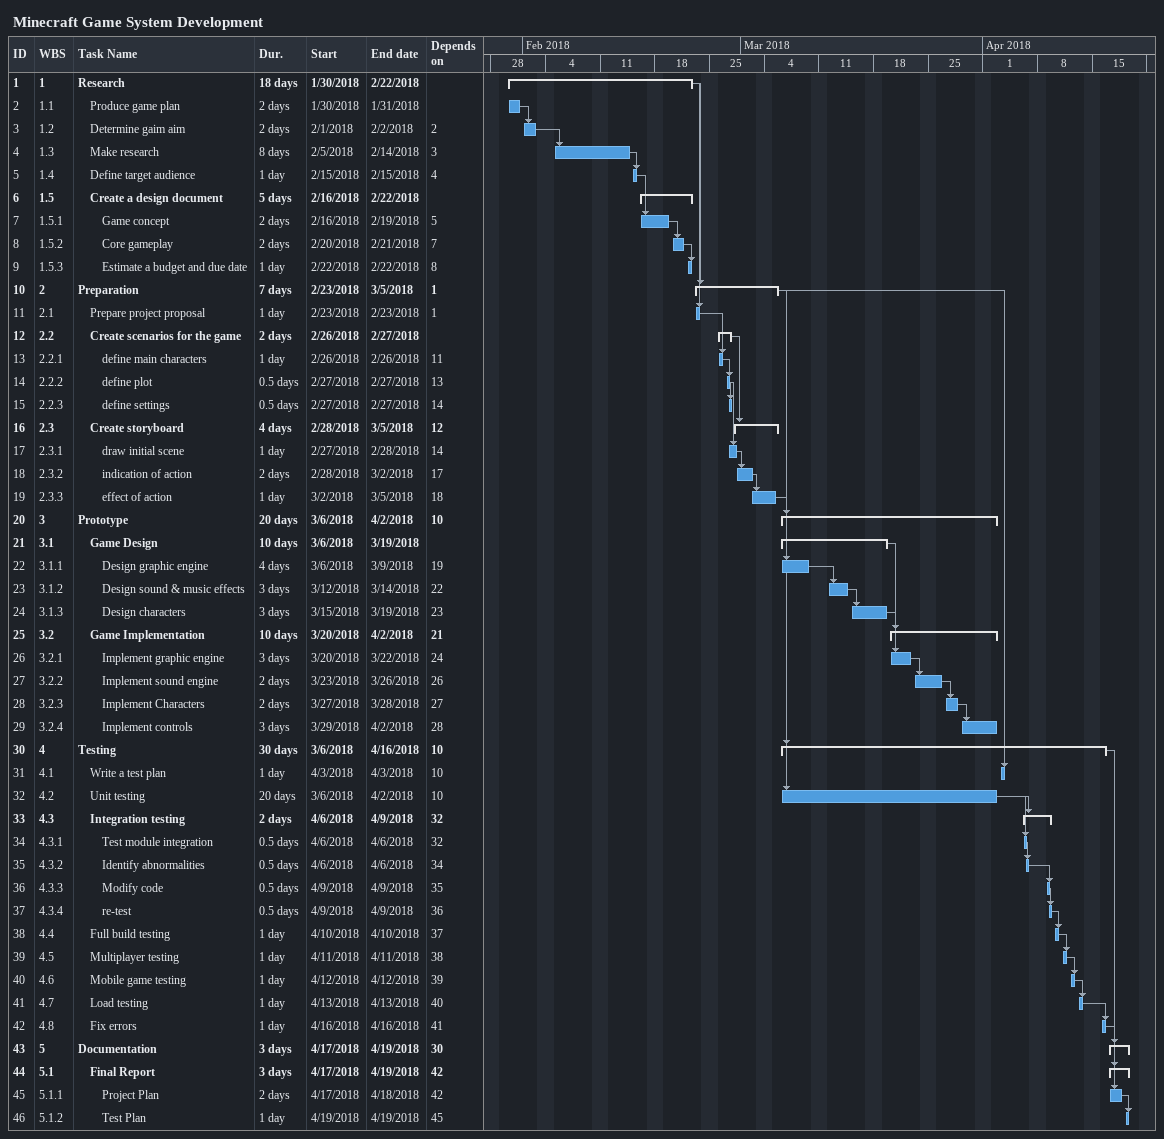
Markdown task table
Minecraft Game System Development

| ID | WBS | Task | Duration | Start | Finish | Predecessors |
|---|---|---|---|---|---|---|
| 1 | 1 | **Research** | 18d | 2018-01-30 | 2018-02-22 |  |
| 2 | 1.1 | Produce game plan | 2d | 2018-01-30 | 2018-01-31 |  |
| 3 | 1.2 | Determine gaim aim | 2d | 2018-02-01 | 2018-02-02 | 2 |
| 4 | 1.3 | Make research | 8d | 2018-02-05 | 2018-02-14 | 3 |
| 5 | 1.4 | Define target audience | 1d | 2018-02-15 | 2018-02-15 | 4 |
| 6 | 1.5 | **Create a design document** | 5d | 2018-02-16 | 2018-02-22 |  |
| 7 | 1.5.1 | Game concept | 2d | 2018-02-16 | 2018-02-19 | 5 |
| 8 | 1.5.2 | Core gameplay | 2d | 2018-02-20 | 2018-02-21 | 7 |
| 9 | 1.5.3 | Estimate a budget and due date | 1d | 2018-02-22 | 2018-02-22 | 8 |
| 10 | 2 | **Preparation** | 7d | 2018-02-23 | 2018-03-05 | 1 |
| 11 | 2.1 | Prepare project proposal | 1d | 2018-02-23 | 2018-02-23 | 1 |
| 12 | 2.2 | **Create scenarios for the game** | 2d | 2018-02-26 | 2018-02-27 |  |
| 13 | 2.2.1 | define main characters | 1d | 2018-02-26 | 2018-02-26 | 11 |
| 14 | 2.2.2 | define plot | 0.5d | 2018-02-27 | 2018-02-27 | 13 |
| 15 | 2.2.3 | define settings | 0.5d | 2018-02-27 | 2018-02-27 | 14 |
| 16 | 2.3 | **Create storyboard** | 4d | 2018-02-28 | 2018-03-05 | 12 |
| 17 | 2.3.1 | draw initial scene | 1d | 2018-02-27 | 2018-02-28 | 14 |
| 18 | 2.3.2 | indication of action | 2d | 2018-02-28 | 2018-03-02 | 17 |
| 19 | 2.3.3 | effect of action | 1d | 2018-03-02 | 2018-03-05 | 18 |
| 20 | 3 | **Prototype** | 20d | 2018-03-06 | 2018-04-02 | 10 |
| 21 | 3.1 | **Game Design** | 10d | 2018-03-06 | 2018-03-19 |  |
| 22 | 3.1.1 | Design graphic engine | 4d | 2018-03-06 | 2018-03-09 | 19 |
| 23 | 3.1.2 | Design sound & music effects | 3d | 2018-03-12 | 2018-03-14 | 22 |
| 24 | 3.1.3 | Design characters | 3d | 2018-03-15 | 2018-03-19 | 23 |
| 25 | 3.2 | **Game Implementation** | 10d | 2018-03-20 | 2018-04-02 | 21 |
| 26 | 3.2.1 | Implement graphic engine | 3d | 2018-03-20 | 2018-03-22 | 24 |
| 27 | 3.2.2 | Implement sound engine | 2d | 2018-03-23 | 2018-03-26 | 26 |
| 28 | 3.2.3 | Implement Characters | 2d | 2018-03-27 | 2018-03-28 | 27 |
| 29 | 3.2.4 | Implement controls | 3d | 2018-03-29 | 2018-04-02 | 28 |
| 30 | 4 | **Testing** | 30d | 2018-03-06 | 2018-04-16 | 10 |
| 31 | 4.1 | Write a test plan | 1d | 2018-04-03 | 2018-04-03 | 10 |
| 32 | 4.2 | Unit testing | 20d | 2018-03-06 | 2018-04-02 | 10 |
| 33 | 4.3 | **Integration testing** | 2d | 2018-04-06 | 2018-04-09 | 32 |
| 34 | 4.3.1 | Test module integration | 0.5d | 2018-04-06 | 2018-04-06 | 32 |
| 35 | 4.3.2 | Identify abnormalities | 0.5d | 2018-04-06 | 2018-04-06 | 34 |
| 36 | 4.3.3 | Modify code | 0.5d | 2018-04-09 | 2018-04-09 | 35 |
| 37 | 4.3.4 | re-test | 0.5d | 2018-04-09 | 2018-04-09 | 36 |
| 38 | 4.4 | Full build testing | 1d | 2018-04-10 | 2018-04-10 | 37 |
| 39 | 4.5 | Multiplayer testing | 1d | 2018-04-11 | 2018-04-11 | 38 |
| 40 | 4.6 | Mobile game testing | 1d | 2018-04-12 | 2018-04-12 | 39 |
| 41 | 4.7 | Load testing | 1d | 2018-04-13 | 2018-04-13 | 40 |
| 42 | 4.8 | Fix errors | 1d | 2018-04-16 | 2018-04-16 | 41 |
| 43 | 5 | **Documentation** | 3d | 2018-04-17 | 2018-04-19 | 30 |
| 44 | 5.1 | **Final Report** | 3d | 2018-04-17 | 2018-04-19 | 42 |
| 45 | 5.1.1 | Project Plan | 2d | 2018-04-17 | 2018-04-18 | 42 |
| 46 | 5.1.2 | Test Plan | 1d | 2018-04-19 | 2018-04-19 | 45 |
